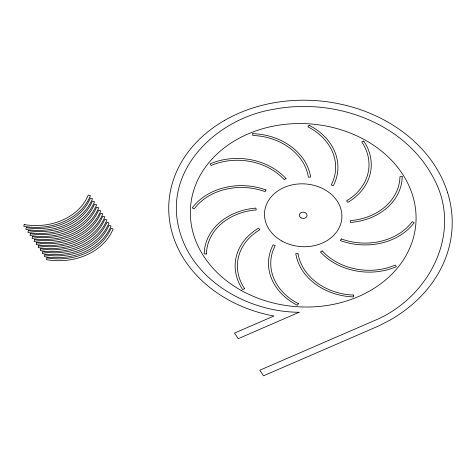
<?xml version="1.0" encoding="UTF-8"?>
<svg xmlns="http://www.w3.org/2000/svg" width="476" height="476" viewBox="0 0 476 476"><rect width="100%" height="100%" fill="white"/><g stroke="black" fill="none" stroke-linecap="round" stroke-linejoin="round"><path stroke-width="0.71" d="M224.488 120.446C239.238 111.955 255.511 106.231 272.224 103.09A141.848 115.043 4 0 1 342.857 104.655C355.798 107.588 368.382 112.092 380.253 118.024A145.251 117.81 4 0 1 423.61 150.886C434.273 162.857 442.638 176.959 447.476 192.274M299.089 312.268C245.634 311.994 187.252 277.907 177.572 222.143C167.457 164.553 220.507 117.798 273.278 109.391C333.676 97.437 404.606 122.07 433.88 178.673C463.315 233.103 428.519 298.101 374.808 320.419L259.759 370.239L263.555 375.814L378.878 325.87L390.106 320.05A152.516 123.7 4 0 0 431.31 284.101C438.342 274.551 443.947 263.918 447.523 252.601A149.113 120.94 4 0 0 447.5 192.268M299.124 312.268L238.262 338.668L234.466 333.099L273.944 316.005C260.092 313.458 246.574 309.049 233.96 302.778A130.716 106.017 4 0 1 194.791 273.319C185.128 262.562 177.53 249.87 173.103 236.078A134.577 109.153 4 0 1 172.842 181.618C175.977 171.366 181.029 161.739 187.354 153.094A137.986 111.914 4 0 1 224.493 120.458M252.798 133.643L252.768 135.476A56.9 46.148 4 0 1 308.4 177.221L310.644 177.048A59.155 47.981 4 0 0 252.798 133.643M353.644 295.084L353.614 296.923A59.155 47.981 4 0 1 295.769 253.518L298.012 253.339A56.9 46.148 4 0 0 353.644 295.084M24.199 224.571L23.8 226.368A59.155 47.981 4 0 0 90.446 195.666L88.298 195.041A56.9 46.148 4 0 1 24.199 224.571M26.263 227.599L25.865 229.396A59.155 47.981 4 0 0 92.511 198.694L90.363 198.07A56.9 46.148 4 0 1 26.263 227.599M28.328 230.628L27.923 232.425A59.155 47.981 4 0 0 94.569 201.723L92.427 201.098A56.9 46.148 4 0 1 28.328 230.628M30.387 233.656L29.988 235.453A59.155 47.981 4 0 0 96.634 204.751L94.486 204.127A56.9 46.148 4 0 1 30.387 233.656M32.451 236.685L32.053 238.482A59.155 47.981 4 0 0 98.693 207.78L96.551 207.155A56.9 46.148 4 0 1 32.451 236.685M34.51 239.714L34.111 241.51A59.155 47.981 4 0 0 100.757 210.809L98.615 210.184A56.9 46.148 4 0 1 34.51 239.714M36.575 242.742L36.176 244.539A59.155 47.981 4 0 0 102.822 213.837L100.674 213.212A56.9 46.148 4 0 1 36.575 242.742M38.639 245.771L38.235 247.568A59.155 47.981 4 0 0 104.881 216.866L102.739 216.241A56.9 46.148 4 0 1 38.639 245.771M40.698 248.799L40.299 250.596A59.155 47.981 4 0 0 106.945 219.888L104.797 219.269A56.9 46.148 4 0 1 40.698 248.799M42.763 251.828L42.364 253.625A59.155 47.981 4 0 0 109.01 222.917L106.862 222.298A56.9 46.148 4 0 1 42.763 251.828M44.827 254.856L44.423 256.653A59.155 47.981 4 0 0 111.069 225.945L108.927 225.326A56.9 46.148 4 0 1 44.827 254.856M46.886 257.885L46.487 259.682A59.155 47.981 4 0 0 113.133 228.974L110.985 228.355A56.9 46.148 4 0 1 46.886 257.885M265.977 189.96L265.102 191.626A56.9 46.148 4 0 0 194.196 208.869L192.256 207.887A59.155 47.981 4 0 1 265.977 189.96M341.31 238.94L340.435 240.606A59.155 47.981 4 0 0 414.156 222.679L412.216 221.697A56.9 46.148 4 0 1 341.31 238.94M309.055 125.283L307.901 126.836A56.9 46.148 4 0 1 331.207 184.991L333.283 185.753A59.155 47.981 4 0 0 309.055 125.283M298.511 303.73L297.357 305.277A59.155 47.981 4 0 1 273.129 244.807L275.205 245.568A56.9 46.148 4 0 0 298.511 303.73M286.005 178.583L284.208 179.648A56.9 46.148 4 0 0 211.148 165.505L210.047 163.875A59.155 47.981 4 0 1 286.005 178.583M322.204 250.911L320.407 251.977A59.155 47.981 4 0 0 396.365 266.685L395.264 265.061A56.9 46.148 4 0 1 322.204 250.911M363.741 141.039L361.772 141.89A56.9 46.148 4 0 1 346.504 200.878L347.867 202.371A59.155 47.981 4 0 0 363.741 141.039M244.634 288.676L242.665 289.521A59.155 47.981 4 0 1 258.539 228.188L259.908 229.688A56.9 46.148 4 0 0 244.634 288.676M402.214 176.691L399.959 176.608A56.9 46.148 4 0 1 350.205 220.626L350.485 222.453A59.155 47.981 4 0 0 402.214 176.691M206.453 253.952L204.198 253.875A59.155 47.981 4 0 1 255.927 208.113L256.207 209.94A56.9 46.148 4 0 0 206.453 253.952M301.076 217.859A3.873 3.142 4 0 0 307.068 215.557A3.873 3.142 4 0 0 301.469 212.427A3.873 3.142 4 0 0 301.076 217.859M281.917 241.029A38.734 31.416 4 0 0 341.839 218.056A38.734 31.416 4 0 0 285.862 186.759A38.734 31.416 4 0 0 281.917 241.029M241.112 290.384A112.973 91.63 4 0 0 415.887 223.363A112.973 91.63 4 0 0 252.619 132.096A112.973 91.63 4 0 0 241.112 290.384"/></g></svg>
